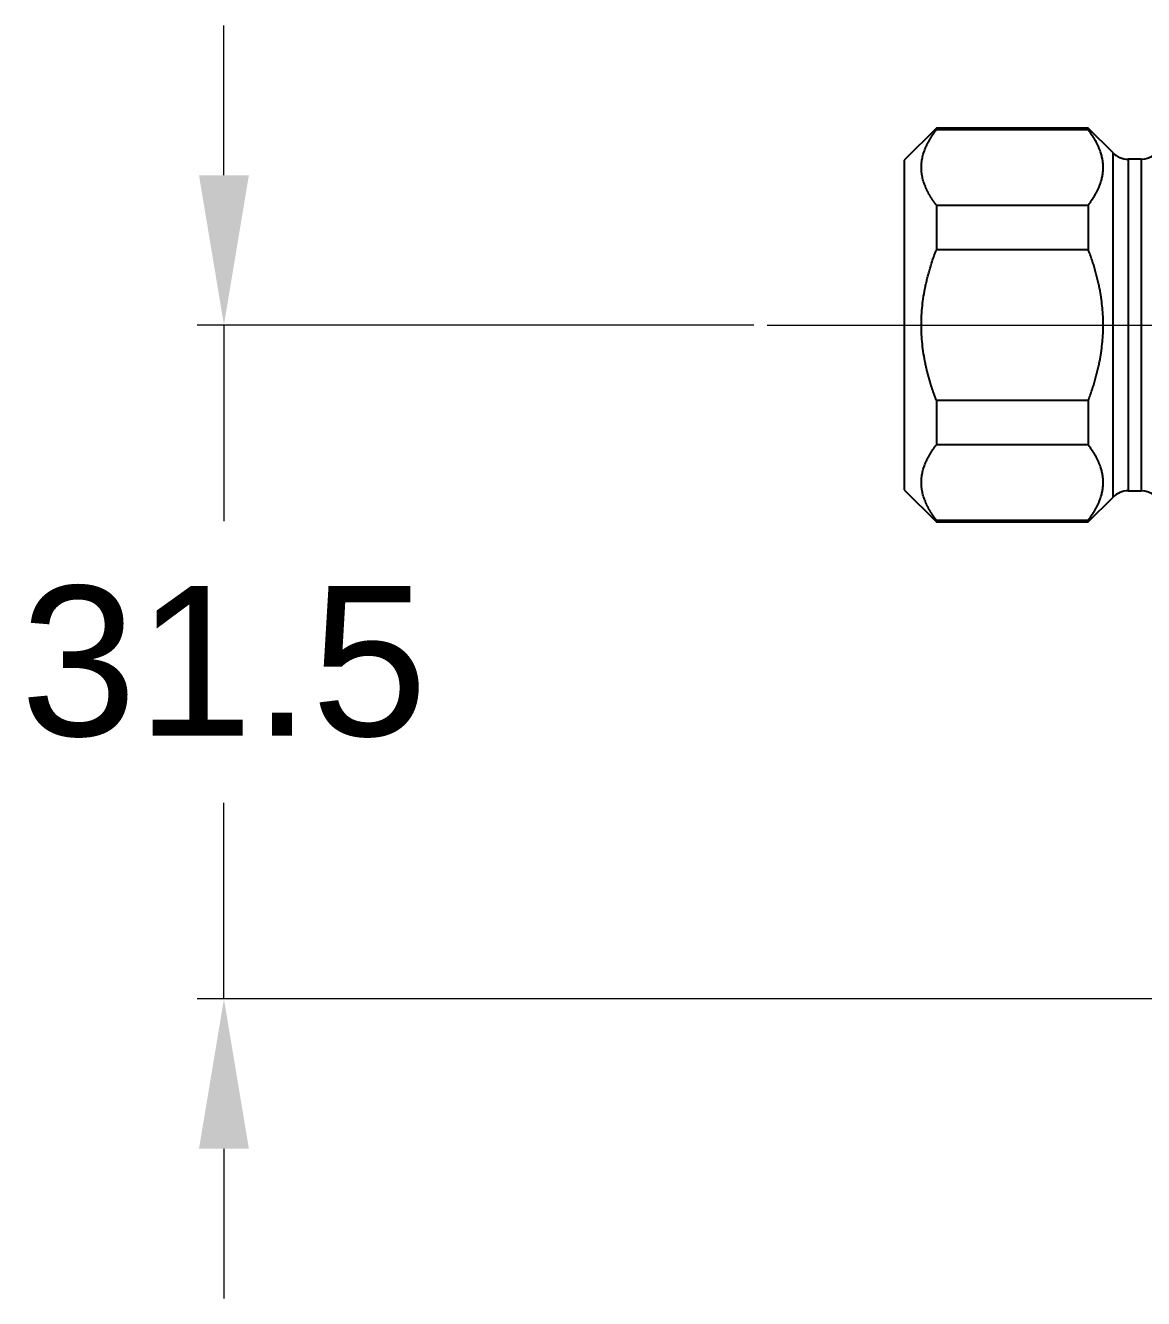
# Model space of a CAD drawing. Header units: millimetres. Extents: x 4257 to 5098, y 860 to 1455.
# Drawn here: x 4799.8 to 4852.1, y 1135.1 to 1194.6 of the extents above; entities that cross this region are included whole.
import ezdxf

# ---------------------------------------------------------------- set-up
doc = ezdxf.new("R2010")
doc.units = ezdxf.units.MM
doc.linetypes.add('CENTER2', pattern=[28.575, 19.05, -3.175, 3.175, -3.175])
doc.styles.add('Arial', font='arial.ttf')
doc.dimstyles.new('ISO-25', dxfattribs={"dimtxt": 7, "dimasz": 7, "dimexe": 1.25, "dimexo": 0.625, "dimgap": 3, "dimtad": 1, "dimtih": 1, "dimtoh": 1, "dimdec": 1, "dimlunit": 6, "dimtxsty": 'Arial', "dimcen": 0, "dimclrd": 3, "dimclre": 3, "dimclrt": 4, "dimadec": 0, "dimazin": 0, "dimtfac": 1, "dimtdec": 1, "dimtmove": 0, "dimatfit": 3, "dimfxl": 1, "dimlwd": 13, "dimlwe": 13, "dimarcsym": 0})

# ---------------------------------------------------------------- blocks, each defined once
blk = doc.blocks.new('*D21')
at = {"color": 3, "lineweight": 13, "transparency": 16777216}
for p, q in [((4809.124, 1187.561), (4809.124, 1194.561)), ((4833.889, 1180.561), (4807.874, 1180.561)), ((4809.124, 1180.561), (4809.124, 1173.561)), ((4809.124, 1173.561), (4809.124, 1171.388)), ((4809.124, 1156.061), (4809.124, 1158.235)), ((4809.124, 1149.061), (4809.124, 1156.061)), ((4854.801, 1149.061), (4807.874, 1149.061)), ((4809.124, 1142.061), (4809.124, 1135.061))]:
    blk.add_line(p, q, dxfattribs=at)
at = {"color": 3, "transparency": 16777216}
for points in [[(4807.957, 1187.561), (4810.291, 1187.561), (4809.124, 1180.561)], [(4807.957, 1142.061), (4810.291, 1142.061), (4809.124, 1149.061)]]:
    blk.add_solid(points, dxfattribs=at)
at = {"layer": 'Defpoints', "color": 0, "transparency": 16777216}
for p in [(4809.124, 1180.561), (4834.514, 1180.561), (4855.426, 1149.061)]:
    blk.add_point(p, dxfattribs=at)
at = {"color": 4, "transparency": 16777216, "insert": (4809.124, 1164.811), "char_height": 7, "attachment_point": 5, "style": 'Arial'}
blk.add_mtext('31.5', dxfattribs=at)

msp = doc.modelspace()

# ---------------------------------------------------------------- linework, layer by layer
at = {"lineweight": 25}
for p, q in [((4842.426, 1189.761), (4840.926, 1188.261)), ((4849.526, 1189.761), (4842.426, 1189.761)), ((4842.426, 1189.761), (4842.426, 1189.682)), ((4849.526, 1189.682), (4842.426, 1189.682)), ((4850.683, 1188.604), (4849.526, 1189.761)), ((4849.526, 1189.761), (4849.526, 1189.682)), ((4840.926, 1188.261), (4840.926, 1172.861)), ((4850.683, 1172.518), (4850.683, 1188.604)), ((4851.994, 1188.311), (4851.39, 1188.311)), ((4851.39, 1188.311), (4851.39, 1172.811)), ((4851.994, 1188.311), (4851.994, 1172.811)), ((4842.426, 1186.162), (4849.526, 1186.162)), ((4842.426, 1186.162), (4842.426, 1184.081)), ((4849.526, 1186.162), (4849.526, 1184.081)), ((4849.526, 1184.081), (4842.426, 1184.081)), ((4842.426, 1177.041), (4842.426, 1174.96)), ((4842.426, 1177.041), (4849.526, 1177.041)), ((4849.526, 1177.041), (4849.526, 1174.96)), ((4849.526, 1174.96), (4842.426, 1174.96)), ((4840.926, 1172.861), (4842.426, 1171.361)), ((4851.39, 1172.811), (4851.994, 1172.811)), ((4849.526, 1171.361), (4850.683, 1172.518)), ((4842.426, 1171.44), (4849.526, 1171.44)), ((4842.426, 1171.361), (4842.426, 1171.44)), ((4842.426, 1171.361), (4849.526, 1171.361)), ((4849.526, 1171.361), (4849.526, 1171.44))]:
    msp.add_line(p, q, dxfattribs=at)
at = {"color": 1, "linetype": 'CENTER2', "lineweight": 18}
msp.add_line((4834.514, 1180.561), (4995.728, 1180.561), dxfattribs=at)
at = {"lineweight": 25}
for centre, start, end in [((4851.994, 1189.311), 270, 352), ((4851.39, 1189.311), 225, 270), ((4851.39, 1171.811), 90, 135), ((4851.994, 1171.811), 8, 90)]:
    msp.add_arc(centre, 1, start, end, dxfattribs=at)
for points, degree, knots in [([(4842.426, 1186.162), (4842.418, 1186.172), (4842.404, 1186.191), (4842.383, 1186.219), (4842.362, 1186.247), (4842.342, 1186.275), (4842.321, 1186.304), (4842.301, 1186.332), (4842.282, 1186.36), (4842.263, 1186.388), (4842.244, 1186.416), (4842.225, 1186.444), (4842.207, 1186.472), (4842.189, 1186.5), (4842.172, 1186.528), (4842.154, 1186.556), (4842.138, 1186.584), (4842.121, 1186.611), (4842.105, 1186.639), (4842.089, 1186.667), (4842.073, 1186.695), (4842.058, 1186.723), (4842.043, 1186.751), (4842.029, 1186.778), (4842.014, 1186.806), (4842, 1186.834), (4841.987, 1186.862), (4841.974, 1186.89), (4841.961, 1186.917), (4841.948, 1186.945), (4841.936, 1186.973), (4841.924, 1187.001), (4841.885, 1187.094), (4841.827, 1187.253), (4841.768, 1187.477), (4841.733, 1187.701), (4841.722, 1187.925), (4841.734, 1188.148), (4841.769, 1188.371), (4841.828, 1188.596), (4841.889, 1188.763), (4841.936, 1188.873), (4841.96, 1188.927), (4841.985, 1188.98), (4842.011, 1189.034), (4842.039, 1189.087), (4842.068, 1189.141), (4842.098, 1189.195), (4842.13, 1189.248), (4842.162, 1189.302), (4842.196, 1189.356), (4842.231, 1189.41), (4842.268, 1189.464), (4842.305, 1189.519), (4842.344, 1189.573), (4842.384, 1189.628), (4842.412, 1189.664), (4842.426, 1189.682)], 3, [0, 0, 0, 0, 0.008396, 0.016765, 0.025108, 0.033425, 0.041716, 0.049982, 0.058225, 0.066443, 0.074639, 0.082812, 0.090963, 0.099093, 0.107203, 0.115292, 0.123363, 0.131415, 0.139449, 0.147465, 0.155466, 0.16345, 0.171419, 0.179373, 0.187314, 0.195242, 0.203157, 0.211061, 0.218954, 0.226837, 0.23471, 0.242575, 0.250431, 0.314033, 0.376609, 0.438644, 0.500641, 0.562528, 0.62443, 0.686845, 0.750254, 0.765426, 0.780632, 0.795877, 0.811168, 0.82651, 0.841907, 0.857365, 0.872888, 0.888482, 0.904151, 0.9199, 0.935734, 0.951656, 0.967672, 0.983785, 1, 1, 1, 1]), ([(4849.526, 1186.162), (4850.226, 1187.078), (4850.226, 1187.925), (4850.225, 1188.769), (4849.526, 1189.682)], 2, [0, 0, 0, 0.5, 0.5, 1, 1, 1]), ([(4842.426, 1177.041), (4842.419, 1177.06), (4842.404, 1177.098), (4842.383, 1177.154), (4842.362, 1177.21), (4842.342, 1177.267), (4842.322, 1177.323), (4842.302, 1177.379), (4842.282, 1177.435), (4842.263, 1177.491), (4842.244, 1177.547), (4842.226, 1177.603), (4842.208, 1177.658), (4842.19, 1177.714), (4842.172, 1177.77), (4842.155, 1177.826), (4842.138, 1177.881), (4842.122, 1177.937), (4842.106, 1177.992), (4842.09, 1178.048), (4842.074, 1178.103), (4842.059, 1178.159), (4842.044, 1178.214), (4842.029, 1178.27), (4842.015, 1178.325), (4842.001, 1178.381), (4841.988, 1178.436), (4841.974, 1178.491), (4841.962, 1178.547), (4841.949, 1178.602), (4841.937, 1178.658), (4841.925, 1178.713), (4841.886, 1178.9), (4841.828, 1179.217), (4841.769, 1179.667), (4841.733, 1180.115), (4841.722, 1180.562), (4841.734, 1181.01), (4841.769, 1181.457), (4841.828, 1181.906), (4841.889, 1182.24), (4841.936, 1182.462), (4841.96, 1182.569), (4841.985, 1182.676), (4842.011, 1182.783), (4842.039, 1182.891), (4842.068, 1182.998), (4842.098, 1183.106), (4842.13, 1183.213), (4842.162, 1183.321), (4842.196, 1183.429), (4842.231, 1183.537), (4842.268, 1183.645), (4842.305, 1183.754), (4842.344, 1183.863), (4842.384, 1183.972), (4842.412, 1184.045), (4842.426, 1184.081)], 3, [0, 0, 0, 0, 0.008371, 0.016716, 0.025034, 0.033327, 0.041595, 0.049839, 0.058059, 0.066256, 0.07443, 0.082583, 0.090714, 0.098824, 0.106915, 0.114986, 0.123038, 0.131072, 0.139088, 0.147088, 0.155071, 0.16304, 0.170993, 0.178932, 0.186858, 0.194771, 0.202672, 0.210562, 0.218442, 0.226312, 0.234172, 0.242025, 0.24987, 0.313532, 0.376143, 0.438189, 0.500175, 0.562108, 0.624087, 0.686615, 0.750175, 0.765366, 0.780589, 0.79585, 0.811155, 0.826508, 0.841915, 0.857381, 0.87291, 0.888508, 0.904179, 0.919929, 0.935761, 0.951679, 0.967689, 0.983795, 1, 1, 1, 1]), ([(4842.426, 1171.44), (4842.418, 1171.449), (4842.404, 1171.468), (4842.383, 1171.497), (4842.362, 1171.525), (4842.342, 1171.553), (4842.321, 1171.581), (4842.301, 1171.609), (4842.282, 1171.637), (4842.263, 1171.665), (4842.244, 1171.693), (4842.225, 1171.721), (4842.207, 1171.749), (4842.189, 1171.777), (4842.172, 1171.805), (4842.154, 1171.833), (4842.138, 1171.861), (4842.121, 1171.889), (4842.105, 1171.917), (4842.089, 1171.944), (4842.073, 1171.972), (4842.058, 1172), (4842.043, 1172.028), (4842.029, 1172.056), (4842.014, 1172.083), (4842, 1172.111), (4841.987, 1172.139), (4841.974, 1172.166), (4841.961, 1172.194), (4841.948, 1172.222), (4841.936, 1172.25), (4841.924, 1172.277), (4841.885, 1172.371), (4841.827, 1172.53), (4841.768, 1172.755), (4841.733, 1172.978), (4841.722, 1173.202), (4841.734, 1173.426), (4841.769, 1173.649), (4841.828, 1173.873), (4841.889, 1174.04), (4841.936, 1174.15), (4841.96, 1174.204), (4841.985, 1174.257), (4842.011, 1174.311), (4842.039, 1174.365), (4842.068, 1174.418), (4842.098, 1174.472), (4842.13, 1174.526), (4842.162, 1174.58), (4842.196, 1174.634), (4842.231, 1174.688), (4842.268, 1174.742), (4842.305, 1174.796), (4842.344, 1174.851), (4842.384, 1174.905), (4842.412, 1174.942), (4842.426, 1174.96)], 3, [0, 0, 0, 0, 0.008396, 0.016765, 0.025108, 0.033425, 0.041716, 0.049982, 0.058225, 0.066443, 0.074639, 0.082812, 0.090963, 0.099093, 0.107203, 0.115292, 0.123363, 0.131415, 0.139449, 0.147465, 0.155466, 0.16345, 0.171419, 0.179373, 0.187314, 0.195242, 0.203157, 0.211061, 0.218954, 0.226837, 0.23471, 0.242575, 0.250431, 0.314033, 0.376609, 0.438644, 0.500641, 0.562528, 0.62443, 0.686845, 0.750254, 0.765426, 0.780632, 0.795877, 0.811168, 0.82651, 0.841907, 0.857365, 0.872888, 0.888482, 0.904151, 0.9199, 0.935734, 0.951656, 0.967672, 0.983785, 1, 1, 1, 1]), ([(4849.526, 1171.44), (4850.226, 1172.356), (4850.226, 1173.202), (4850.225, 1174.046), (4849.526, 1174.96)], 2, [0, 0, 0, 0.5, 0.5, 1, 1, 1])]:
    msp.add_open_spline(points, degree=degree, knots=knots, dxfattribs=at)
msp.add_open_spline([(4849.526, 1177.041), (4850.226, 1178.871), (4850.226, 1182.252), (4849.526, 1184.081)], degree=2, dxfattribs=at)

# ---------------------------------------------------------------- dimensions: what is measured, and where the dimension line sits
dim = msp.add_linear_dim(base=(4809.124, 1180.561), p1=(4855.426, 1149.061), p2=(4834.514, 1180.561), angle=90, dimstyle='ISO-25')
dim.commit()
dim.dimension.update_dxf_attribs({"geometry": '*D21', "text_midpoint": (4809.124, 1164.811), "dimtype": 160})

doc.saveas('drawing.dxf')
